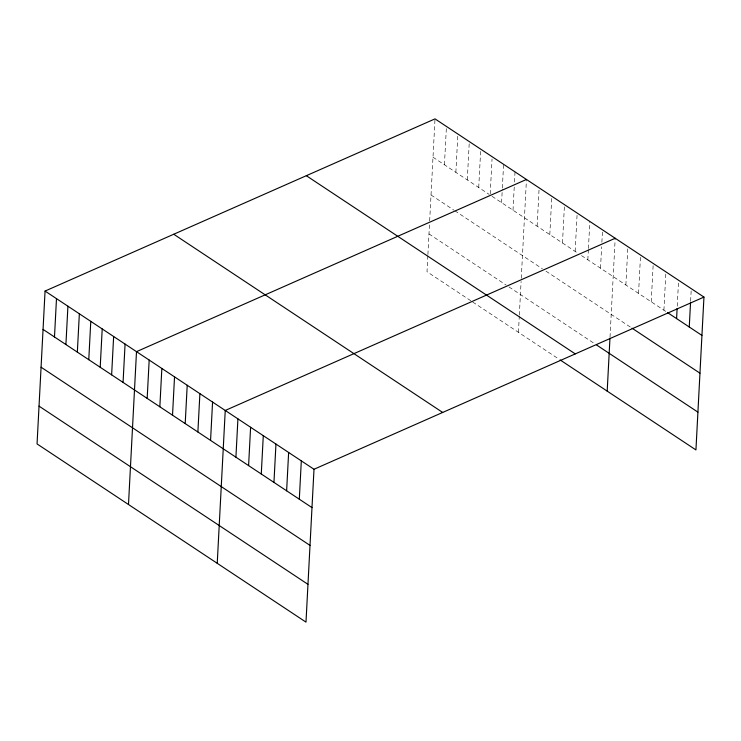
<?xml version="1.0" encoding="UTF-8"?>
<svg xmlns="http://www.w3.org/2000/svg" width="741" height="741" viewBox="0 0 741 741"><rect width="100%" height="100%" fill="white"/><g stroke="black" fill="none" stroke-linecap="round" stroke-linejoin="round"><path stroke-width="0.56" stroke-dasharray="3.71 2.78" d="M427.844 255.691L427.001 271.725L470.813 300.763M427.9 254.552L429.493 224.199M429.66 220.957L435.013 118.875M444.433 164.771L446.443 126.442M455.863 172.347L457.873 134.019M467.293 179.924L469.303 141.596M478.723 187.492L480.733 149.163M490.209 193.938L492.043 158.991M501.583 202.645L502.296 189.112M502.352 187.992L503.593 164.317M513.013 210.212L514.254 186.547M514.495 182.036L515.023 171.884M518.441 332.32L519.284 316.287M519.339 315.138L521.099 281.543M521.275 278.301L526.453 179.461M537.123 226.19L539.133 187.862M549.803 234.591L551.813 196.263M562.475 242.992L564.485 204.664M575.155 251.394L577.165 213.065M587.835 259.795L588.363 249.652M588.428 248.522L589.845 221.466M600.516 268.196L601.636 246.781M601.877 242.27L602.526 229.867M610.019 337.109L615.197 238.269M625.867 284.998L627.877 246.67M638.547 293.399L640.557 255.071M651.228 301.8L653.238 263.472M663.908 310.201L665.918 271.873M677.237 306.2L678.534 281.404M690.621 301.078L691.149 290.926M433.003 157.203L489.199 194.438M492.061 196.328L577.878 253.19M581.5 255.599L666.622 311.998M431.021 194.994L453.881 210.138M454.835 210.768L542.384 268.788M546.006 271.187L631.137 327.596M428.983 233.934L506.131 285.053M508.993 286.952L594.68 343.731M472.721 302.022L559.196 359.32"/><path stroke-width="1.11" d="M45.062 291.065L37.05 443.924L305.987 622.125L313.999 469.275L45.062 291.065L435.013 118.875L703.95 297.076L695.938 449.935L560.103 359.922M54.482 336.97L56.492 298.642M65.912 344.546L67.922 306.218M77.342 352.123L79.352 313.786M88.772 359.691L90.782 321.362M100.202 367.267L102.212 328.939M111.632 374.844L113.642 336.507M123.062 382.412L125.072 344.083M128.489 504.51L136.501 351.66L526.453 179.461M147.172 398.389L149.182 360.061M159.843 406.79L161.853 368.462M172.523 415.192L174.533 376.863M185.204 423.593L187.214 385.264M197.884 431.994L199.894 393.666M210.564 440.395L212.565 402.067M217.233 563.317L225.245 410.468L615.197 238.269M235.916 457.197L237.926 418.869M248.596 465.598L250.606 427.27M261.277 473.999L263.287 435.671M273.957 482.4L275.958 444.072M286.628 490.801L288.638 452.473M299.308 499.202L301.318 460.874M607.194 391.128L609.963 338.183M676.589 318.602L677.117 308.46M689.26 327.003L690.566 302.198M313.999 469.275L703.95 297.076M667.53 312.6L701.94 335.404M632.036 328.189L699.958 373.195M596.496 344.926L697.92 412.135M306.329 175.7L575.266 353.902M173.746 234.249L442.683 412.45M43.052 329.402L311.989 507.604M41.07 367.193L310.007 545.395M39.032 406.133L307.969 584.334"/></g></svg>
